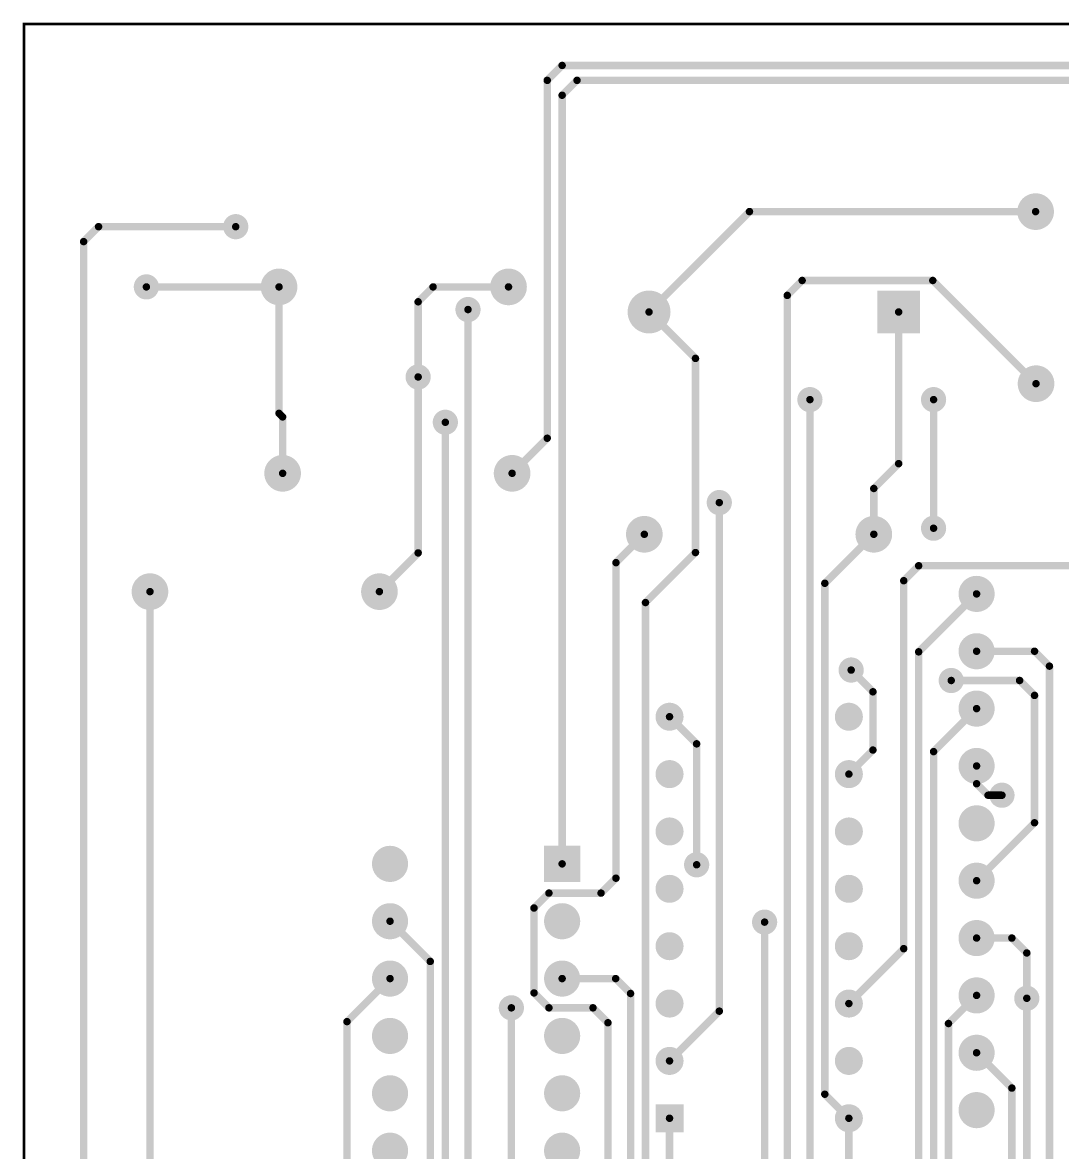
# Model space of a CAD drawing. Extents: x 0 to 107, y 0 to 143.
# Drawn here: x -0.1 to 46, y 92.6 to 142.7 of the extents above; entities that cross this region are included whole.
import ezdxf

# ---------------------------------------------------------------- set-up
doc = ezdxf.new("R2010")
doc.units = 0
for name, color, linetype in [('Board_Outline', 21, 'CONTINUOUS'), ('Bottom', 10, 'CONTINUOUS'), ('Bottom_Mask', 15, 'CONTINUOUS')]:
    doc.layers.add(name, color=color, linetype=linetype)

msp = doc.modelspace()

# ---------------------------------------------------------------- linework, layer by layer
at = {"layer": 'Board_Outline', "linetype": 'CONTINUOUS', "const_width": 0.12}
msp.add_lwpolyline([(107.1581, 142.5924), (0, 142.5924), (0, 0), (107.1581, 0), (107.1581, 142.5924)], dxfattribs=at)
at = {"layer": 'Bottom', "linetype": 'CONTINUOUS', "const_width": 0.33}
for points in [[(23.8276, 140.7552), (23.1677, 140.0952)], [(103.8951, 140.7552), (23.8276, 140.7552)], [(23.1677, 140.0952), (23.1677, 124.2489)], [(24.4878, 140.0952), (23.8277, 139.4351)], [(68.9189, 140.0952), (24.4878, 140.0952)], [(23.8277, 139.4351), (23.8277, 105.4004)], [(32.1214, 134.2827), (27.6764, 129.8377)], [(44.7902, 134.2827), (32.1214, 134.2827)], [(2.6427, 132.955), (3.3027, 133.615)], [(3.3027, 133.615), (9.3769, 133.615)], [(2.6427, 15.0902), (2.6427, 132.955)], [(5.4202, 130.949), (11.2939, 130.9489)], [(11.2939, 130.9489), (11.2939, 125.3504)], [(17.4527, 130.2888), (18.1127, 130.9489)], [(18.1127, 130.9489), (21.4539, 130.9489)], [(34.4547, 131.2327), (33.7947, 130.5727)], [(40.2394, 131.2327), (34.4547, 131.2327)], [(44.8094, 126.6627), (40.2394, 131.2327)], [(33.7947, 130.5727), (33.7947, 72.0553)], [(17.4527, 126.96), (17.4527, 130.2888)], [(19.6597, 83.5932), (19.6597, 129.9459)], [(27.6764, 129.8377), (29.7315, 127.7826)], [(38.7264, 123.1219), (38.7264, 129.8377)], [(29.7315, 127.7826), (29.7315, 119.1852)], [(17.4527, 119.1689), (17.4527, 126.96)], [(34.7977, 85.2453), (34.7977, 125.957)], [(40.2727, 125.957), (40.2727, 120.2632)], [(11.2939, 125.3504), (11.4527, 125.1916)], [(11.4527, 125.1916), (11.4527, 122.6939)], [(18.6567, 124.954), (18.6567, 62.5567)], [(23.1677, 124.2489), (21.6127, 122.6939)], [(37.6269, 122.0224), (38.7264, 123.1219)], [(37.6269, 119.9952), (37.6269, 122.0224)], [(30.7857, 121.399), (30.7857, 98.8782)], [(27.4669, 119.9952), (26.2099, 118.7381)], [(35.4576, 117.8258), (37.6269, 119.9952)], [(15.7389, 117.4552), (17.4527, 119.1689)], [(29.7315, 119.1852), (27.5176, 116.9713)], [(26.2099, 118.7381), (26.2099, 104.7655)], [(39.6127, 118.6002), (38.9527, 117.9402)], [(46.5727, 118.6002), (39.6127, 118.6002)], [(38.9527, 117.9402), (38.9527, 101.6452)], [(5.5789, 71.638), (5.5789, 117.4552)], [(35.4576, 95.2003), (35.4576, 117.8258)], [(27.5176, 116.9713), (27.5176, 71.5233)], [(39.6127, 114.7901), (42.1777, 117.3551)], [(39.6127, 83.9351), (39.6127, 114.7901)], [(42.1777, 114.8151), (44.7428, 114.8151)], [(44.7428, 114.8151), (45.4028, 114.1551)], [(36.6239, 113.9833), (37.5877, 113.0195)], [(45.4028, 114.1551), (45.4028, 87.0603)], [(44.0828, 113.5202), (41.0548, 113.5202)], [(44.7428, 112.8602), (44.0828, 113.5202)], [(37.5877, 113.0195), (37.5877, 110.4402)], [(44.7428, 107.2202), (44.7428, 112.8602)], [(28.5827, 111.9152), (29.7827, 110.7152)], [(42.1777, 112.2751), (40.2727, 110.3701)], [(29.7827, 110.7152), (29.7827, 105.3603)], [(37.5877, 110.4402), (36.5227, 109.3752)], [(40.2727, 110.3701), (40.2727, 85.1801)], [(42.1777, 108.9482), (42.1777, 109.7352)], [(42.6857, 108.4402), (42.1777, 108.9482)], [(43.3006, 108.4402), (42.6857, 108.4402)], [(42.1777, 104.6551), (44.7428, 107.2202)], [(26.2099, 104.7655), (25.5499, 104.1055)], [(23.2427, 104.1055), (22.5827, 103.4455)], [(25.5499, 104.1055), (23.2427, 104.1055)], [(22.5827, 103.4455), (22.5827, 99.6855)], [(17.9876, 101.0805), (16.2077, 102.8604)], [(32.7917, 81.0532), (32.7917, 102.8203)], [(42.1777, 102.1152), (43.7398, 102.1152)], [(43.7398, 102.1152), (44.3998, 101.4552)], [(38.9527, 101.6452), (36.5227, 99.2152)], [(44.3998, 101.4552), (44.3998, 99.4482)], [(17.9876, 65.0876), (17.9876, 101.0805)], [(14.3027, 98.4154), (16.2077, 100.3204)], [(26.1976, 100.3204), (23.8277, 100.3204)], [(26.8576, 99.6604), (26.1976, 100.3204)], [(22.5827, 99.6855), (23.2427, 99.0255)], [(26.8576, 50.1352), (26.8576, 99.6604)], [(42.1777, 99.5751), (40.9327, 98.3301)], [(44.3998, 99.4482), (44.3998, 74.3615)], [(21.5797, 99.0255), (21.5797, 83.4462)], [(23.2427, 99.0255), (25.1946, 99.0255)], [(25.1946, 99.0255), (25.8546, 98.3655)], [(14.3027, 90.8205), (14.3027, 98.4154)], [(30.7857, 98.8782), (28.5827, 96.6752)], [(25.8546, 98.3655), (25.8546, 68.7945)], [(40.9327, 98.3301), (40.9327, 87.7201)], [(43.7398, 95.473), (42.1777, 97.0351)], [(43.7398, 89.9172), (43.7398, 95.473)], [(36.5227, 94.1352), (35.4576, 95.2003)], [(28.5827, 94.1352), (28.5827, 75.7063)], [(36.5227, 90.7102), (36.5227, 94.1352)]]:
    msp.add_lwpolyline(points, dxfattribs=at)
at = {"layer": 'Bottom', "linetype": 'CONTINUOUS'}
for points, const_width in [([(23.9101, 140.7552, 1), (23.7451, 140.7552, 1), (23.9101, 140.7552, 1)], 0.165), ([(23.9101, 140.7552, 1), (23.7451, 140.7552, 1), (23.9101, 140.7552, 1)], 0.165), ([(23.2502, 140.0952, 1), (23.0852, 140.0952, 1), (23.2502, 140.0952, 1)], 0.165), ([(23.2502, 140.0952, 1), (23.0852, 140.0952, 1), (23.2502, 140.0952, 1)], 0.165), ([(24.5703, 140.0952, 1), (24.4053, 140.0952, 1), (24.5703, 140.0952, 1)], 0.165), ([(24.5703, 140.0952, 1), (24.4053, 140.0952, 1), (24.5703, 140.0952, 1)], 0.165), ([(23.9102, 139.4351, 1), (23.7452, 139.4351, 1), (23.9102, 139.4351, 1)], 0.165), ([(23.9102, 139.4351, 1), (23.7452, 139.4351, 1), (23.9102, 139.4351, 1)], 0.165), ([(45.1712, 134.2827, 1), (44.4092, 134.2827, 1), (45.1712, 134.2827, 1)], 0.762), ([(9.6309, 133.615, 1), (9.1229, 133.615, 1), (9.6309, 133.615, 1)], 0.508), ([(32.2039, 134.2827, 1), (32.0389, 134.2827, 1), (32.2039, 134.2827, 1)], 0.165), ([(32.2039, 134.2827, 1), (32.0389, 134.2827, 1), (32.2039, 134.2827, 1)], 0.165), ([(44.8727, 134.2827, 1), (44.7077, 134.2827, 1), (44.8727, 134.2827, 1)], 0.165), ([(3.3852, 133.615, 1), (3.2202, 133.615, 1), (3.3852, 133.615, 1)], 0.165), ([(3.3852, 133.615, 1), (3.2202, 133.615, 1), (3.3852, 133.615, 1)], 0.165), ([(9.4594, 133.615, 1), (9.2944, 133.615, 1), (9.4594, 133.615, 1)], 0.165), ([(2.7252, 132.955, 1), (2.5602, 132.955, 1), (2.7252, 132.955, 1)], 0.165), ([(2.7252, 132.955, 1), (2.5602, 132.955, 1), (2.7252, 132.955, 1)], 0.165), ([(11.6749, 130.9489, 1), (10.9129, 130.9489, 1), (11.6749, 130.9489, 1)], 0.762), ([(21.8349, 130.9489, 1), (21.0729, 130.9489, 1), (21.8349, 130.9489, 1)], 0.762), ([(5.6742, 130.949, 1), (5.1662, 130.949, 1), (5.6742, 130.949, 1)], 0.508), ([(5.5027, 130.949, 1), (5.3377, 130.949, 1), (5.5027, 130.949, 1)], 0.165), ([(11.3764, 130.9489, 1), (11.2114, 130.9489, 1), (11.3764, 130.9489, 1)], 0.165), ([(11.3764, 130.9489, 1), (11.2114, 130.9489, 1), (11.3764, 130.9489, 1)], 0.165), ([(18.1952, 130.9489, 1), (18.0302, 130.9489, 1), (18.1952, 130.9489, 1)], 0.165), ([(18.1952, 130.9489, 1), (18.0302, 130.9489, 1), (18.1952, 130.9489, 1)], 0.165), ([(21.5364, 130.9489, 1), (21.3714, 130.9489, 1), (21.5364, 130.9489, 1)], 0.165), ([(34.5372, 131.2327, 1), (34.3722, 131.2327, 1), (34.5372, 131.2327, 1)], 0.165), ([(34.5372, 131.2327, 1), (34.3722, 131.2327, 1), (34.5372, 131.2327, 1)], 0.165), ([(40.3219, 131.2327, 1), (40.1569, 131.2327, 1), (40.3219, 131.2327, 1)], 0.165), ([(40.3219, 131.2327, 1), (40.1569, 131.2327, 1), (40.3219, 131.2327, 1)], 0.165), ([(28.1264, 129.8377, 1), (27.2264, 129.8377, 1), (28.1264, 129.8377, 1)], 0.9), ([(33.8772, 130.5727, 1), (33.7122, 130.5727, 1), (33.8772, 130.5727, 1)], 0.165), ([(33.8772, 130.5727, 1), (33.7122, 130.5727, 1), (33.8772, 130.5727, 1)], 0.165), ([(17.5352, 130.2888, 1), (17.3702, 130.2888, 1), (17.5352, 130.2888, 1)], 0.165), ([(17.5352, 130.2888, 1), (17.3702, 130.2888, 1), (17.5352, 130.2888, 1)], 0.165), ([(19.9137, 129.9459, 1), (19.4057, 129.9459, 1), (19.9137, 129.9459, 1)], 0.508), ([(19.7422, 129.9459, 1), (19.5772, 129.9459, 1), (19.7422, 129.9459, 1)], 0.165), ([(27.7589, 129.8377, 1), (27.5939, 129.8377, 1), (27.7589, 129.8377, 1)], 0.165), ([(27.7589, 129.8377, 1), (27.5939, 129.8377, 1), (27.7589, 129.8377, 1)], 0.165), ([(38.8089, 129.8377, 1), (38.6439, 129.8377, 1), (38.8089, 129.8377, 1)], 0.165), ([(29.814, 127.7826, 1), (29.649, 127.7826, 1), (29.814, 127.7826, 1)], 0.165), ([(29.814, 127.7826, 1), (29.649, 127.7826, 1), (29.814, 127.7826, 1)], 0.165), ([(17.7067, 126.96, 1), (17.1987, 126.96, 1), (17.7067, 126.96, 1)], 0.508), ([(17.5352, 126.96, 1), (17.3702, 126.96, 1), (17.5352, 126.96, 1)], 0.165), ([(17.5352, 126.96, 1), (17.3702, 126.96, 1), (17.5352, 126.96, 1)], 0.165), ([(45.1904, 126.6627, 1), (44.4284, 126.6627, 1), (45.1904, 126.6627, 1)], 0.762), ([(44.8919, 126.6627, 1), (44.7269, 126.6627, 1), (44.8919, 126.6627, 1)], 0.165), ([(35.0517, 125.957, 1), (34.5437, 125.957, 1), (35.0517, 125.957, 1)], 0.508), ([(34.8802, 125.957, 1), (34.7152, 125.957, 1), (34.8802, 125.957, 1)], 0.165), ([(40.5267, 125.957, 1), (40.0187, 125.957, 1), (40.5267, 125.957, 1)], 0.508), ([(40.3552, 125.957, 1), (40.1902, 125.957, 1), (40.3552, 125.957, 1)], 0.165), ([(11.3764, 125.3504, 1), (11.2114, 125.3504, 1), (11.3764, 125.3504, 1)], 0.165), ([(11.3764, 125.3504, 1), (11.2114, 125.3504, 1), (11.3764, 125.3504, 1)], 0.165), ([(11.5352, 125.1916, 1), (11.3702, 125.1916, 1), (11.5352, 125.1916, 1)], 0.165), ([(11.5352, 125.1916, 1), (11.3702, 125.1916, 1), (11.5352, 125.1916, 1)], 0.165), ([(18.9107, 124.954, 1), (18.4027, 124.954, 1), (18.9107, 124.954, 1)], 0.508), ([(18.7392, 124.954, 1), (18.5742, 124.954, 1), (18.7392, 124.954, 1)], 0.165), ([(23.2502, 124.2489, 1), (23.0852, 124.2489, 1), (23.2502, 124.2489, 1)], 0.165), ([(23.2502, 124.2489, 1), (23.0852, 124.2489, 1), (23.2502, 124.2489, 1)], 0.165), ([(11.8337, 122.6939, 1), (11.0717, 122.6939, 1), (11.8337, 122.6939, 1)], 0.762), ([(21.9937, 122.6939, 1), (21.2317, 122.6939, 1), (21.9937, 122.6939, 1)], 0.762), ([(38.8089, 123.1219, 1), (38.6439, 123.1219, 1), (38.8089, 123.1219, 1)], 0.165), ([(38.8089, 123.1219, 1), (38.6439, 123.1219, 1), (38.8089, 123.1219, 1)], 0.165), ([(11.5352, 122.6939, 1), (11.3702, 122.6939, 1), (11.5352, 122.6939, 1)], 0.165), ([(21.6952, 122.6939, 1), (21.5302, 122.6939, 1), (21.6952, 122.6939, 1)], 0.165), ([(37.7094, 122.0224, 1), (37.5444, 122.0224, 1), (37.7094, 122.0224, 1)], 0.165), ([(37.7094, 122.0224, 1), (37.5444, 122.0224, 1), (37.7094, 122.0224, 1)], 0.165), ([(31.0397, 121.399, 1), (30.5317, 121.399, 1), (31.0397, 121.399, 1)], 0.508), ([(30.8682, 121.399, 1), (30.7032, 121.399, 1), (30.8682, 121.399, 1)], 0.165), ([(27.8479, 119.9952, 1), (27.0859, 119.9952, 1), (27.8479, 119.9952, 1)], 0.762), ([(38.0079, 119.9952, 1), (37.2459, 119.9952, 1), (38.0079, 119.9952, 1)], 0.762), ([(40.5267, 120.2632, 1), (40.0187, 120.2632, 1), (40.5267, 120.2632, 1)], 0.508), ([(27.5494, 119.9952, 1), (27.3844, 119.9952, 1), (27.5494, 119.9952, 1)], 0.165), ([(37.7094, 119.9952, 1), (37.5444, 119.9952, 1), (37.7094, 119.9952, 1)], 0.165), ([(37.7094, 119.9952, 1), (37.5444, 119.9952, 1), (37.7094, 119.9952, 1)], 0.165), ([(40.3552, 120.2632, 1), (40.1902, 120.2632, 1), (40.3552, 120.2632, 1)], 0.165), ([(17.5352, 119.1689, 1), (17.3702, 119.1689, 1), (17.5352, 119.1689, 1)], 0.165), ([(17.5352, 119.1689, 1), (17.3702, 119.1689, 1), (17.5352, 119.1689, 1)], 0.165), ([(29.814, 119.1852, 1), (29.649, 119.1852, 1), (29.814, 119.1852, 1)], 0.165), ([(29.814, 119.1852, 1), (29.649, 119.1852, 1), (29.814, 119.1852, 1)], 0.165), ([(26.2924, 118.7381, 1), (26.1274, 118.7381, 1), (26.2924, 118.7381, 1)], 0.165), ([(26.2924, 118.7381, 1), (26.1274, 118.7381, 1), (26.2924, 118.7381, 1)], 0.165), ([(39.6952, 118.6002, 1), (39.5302, 118.6002, 1), (39.6952, 118.6002, 1)], 0.165), ([(39.6952, 118.6002, 1), (39.5302, 118.6002, 1), (39.6952, 118.6002, 1)], 0.165), ([(5.9599, 117.4552, 1), (5.1979, 117.4552, 1), (5.9599, 117.4552, 1)], 0.762), ([(16.1199, 117.4552, 1), (15.3579, 117.4552, 1), (16.1199, 117.4552, 1)], 0.762), ([(39.0352, 117.9402, 1), (38.8702, 117.9402, 1), (39.0352, 117.9402, 1)], 0.165), ([(39.0352, 117.9402, 1), (38.8702, 117.9402, 1), (39.0352, 117.9402, 1)], 0.165), ([(42.5527, 117.3551, 1), (41.8027, 117.3551, 1), (42.5527, 117.3551, 1)], 0.75), ([(5.6614, 117.4552, 1), (5.4964, 117.4552, 1), (5.6614, 117.4552, 1)], 0.165), ([(15.8214, 117.4552, 1), (15.6564, 117.4552, 1), (15.8214, 117.4552, 1)], 0.165), ([(35.5401, 117.8258, 1), (35.3751, 117.8258, 1), (35.5401, 117.8258, 1)], 0.165), ([(35.5401, 117.8258, 1), (35.3751, 117.8258, 1), (35.5401, 117.8258, 1)], 0.165), ([(27.6001, 116.9713, 1), (27.4351, 116.9713, 1), (27.6001, 116.9713, 1)], 0.165), ([(27.6001, 116.9713, 1), (27.4351, 116.9713, 1), (27.6001, 116.9713, 1)], 0.165), ([(42.2602, 117.3551, 1), (42.0952, 117.3551, 1), (42.2602, 117.3551, 1)], 0.165), ([(42.5527, 114.8151, 1), (41.8027, 114.8151, 1), (42.5527, 114.8151, 1)], 0.75), ([(39.6952, 114.7901, 1), (39.5302, 114.7901, 1), (39.6952, 114.7901, 1)], 0.165), ([(39.6952, 114.7901, 1), (39.5302, 114.7901, 1), (39.6952, 114.7901, 1)], 0.165), ([(42.2602, 114.8151, 1), (42.0952, 114.8151, 1), (42.2602, 114.8151, 1)], 0.165), ([(44.8253, 114.8151, 1), (44.6603, 114.8151, 1), (44.8253, 114.8151, 1)], 0.165), ([(44.8253, 114.8151, 1), (44.6603, 114.8151, 1), (44.8253, 114.8151, 1)], 0.165), ([(36.8779, 113.9833, 1), (36.3699, 113.9833, 1), (36.8779, 113.9833, 1)], 0.508), ([(36.7064, 113.9833, 1), (36.5414, 113.9833, 1), (36.7064, 113.9833, 1)], 0.165), ([(45.4853, 114.1551, 1), (45.3203, 114.1551, 1), (45.4853, 114.1551, 1)], 0.165), ([(45.4853, 114.1551, 1), (45.3203, 114.1551, 1), (45.4853, 114.1551, 1)], 0.165), ([(41.3088, 113.5202, 1), (40.8008, 113.5202, 1), (41.3088, 113.5202, 1)], 0.508), ([(41.1373, 113.5202, 1), (40.9723, 113.5202, 1), (41.1373, 113.5202, 1)], 0.165), ([(44.1653, 113.5202, 1), (44.0003, 113.5202, 1), (44.1653, 113.5202, 1)], 0.165), ([(44.1653, 113.5202, 1), (44.0003, 113.5202, 1), (44.1653, 113.5202, 1)], 0.165), ([(37.6702, 113.0195, 1), (37.5052, 113.0195, 1), (37.6702, 113.0195, 1)], 0.165), ([(37.6702, 113.0195, 1), (37.5052, 113.0195, 1), (37.6702, 113.0195, 1)], 0.165), ([(42.5527, 112.2751, 1), (41.8027, 112.2751, 1), (42.5527, 112.2751, 1)], 0.75), ([(44.8253, 112.8602, 1), (44.6603, 112.8602, 1), (44.8253, 112.8602, 1)], 0.165), ([(44.8253, 112.8602, 1), (44.6603, 112.8602, 1), (44.8253, 112.8602, 1)], 0.165), ([(28.8677, 111.9152, 1), (28.2977, 111.9152, 1), (28.8677, 111.9152, 1)], 0.57), ([(28.6652, 111.9152, 1), (28.5002, 111.9152, 1), (28.6652, 111.9152, 1)], 0.165), ([(36.8077, 111.9152, 1), (36.2377, 111.9152, 1), (36.8077, 111.9152, 1)], 0.57), ([(42.2602, 112.2751, 1), (42.0952, 112.2751, 1), (42.2602, 112.2751, 1)], 0.165), ([(29.8652, 110.7152, 1), (29.7002, 110.7152, 1), (29.8652, 110.7152, 1)], 0.165), ([(29.8652, 110.7152, 1), (29.7002, 110.7152, 1), (29.8652, 110.7152, 1)], 0.165), ([(37.6702, 110.4402, 1), (37.5052, 110.4402, 1), (37.6702, 110.4402, 1)], 0.165), ([(37.6702, 110.4402, 1), (37.5052, 110.4402, 1), (37.6702, 110.4402, 1)], 0.165), ([(40.3552, 110.3701, 1), (40.1902, 110.3701, 1), (40.3552, 110.3701, 1)], 0.165), ([(40.3552, 110.3701, 1), (40.1902, 110.3701, 1), (40.3552, 110.3701, 1)], 0.165), ([(42.5527, 109.7352, 1), (41.8027, 109.7352, 1), (42.5527, 109.7352, 1)], 0.75), ([(28.8677, 109.3752, 1), (28.2977, 109.3752, 1), (28.8677, 109.3752, 1)], 0.57), ([(36.8077, 109.3752, 1), (36.2377, 109.3752, 1), (36.8077, 109.3752, 1)], 0.57), ([(42.2602, 109.7352, 1), (42.0952, 109.7352, 1), (42.2602, 109.7352, 1)], 0.165), ([(36.6052, 109.3752, 1), (36.4402, 109.3752, 1), (36.6052, 109.3752, 1)], 0.165), ([(42.2602, 108.9482, 1), (42.0952, 108.9482, 1), (42.2602, 108.9482, 1)], 0.165), ([(42.2602, 108.9482, 1), (42.0952, 108.9482, 1), (42.2602, 108.9482, 1)], 0.165), ([(42.7682, 108.4402, 1), (42.6032, 108.4402, 1), (42.7682, 108.4402, 1)], 0.165), ([(42.7682, 108.4402, 1), (42.6032, 108.4402, 1), (42.7682, 108.4402, 1)], 0.165), ([(43.5546, 108.4402, 1), (43.0466, 108.4402, 1), (43.5546, 108.4402, 1)], 0.508), ([(43.3831, 108.4402, 1), (43.2181, 108.4402, 1), (43.3831, 108.4402, 1)], 0.165), ([(42.5527, 107.1951, 1), (41.8027, 107.1951, 1), (42.5527, 107.1951, 1)], 0.75), ([(28.8677, 106.8352, 1), (28.2977, 106.8352, 1), (28.8677, 106.8352, 1)], 0.57), ([(36.8077, 106.8352, 1), (36.2377, 106.8352, 1), (36.8077, 106.8352, 1)], 0.57), ([(44.8253, 107.2202, 1), (44.6603, 107.2202, 1), (44.8253, 107.2202, 1)], 0.165), ([(44.8253, 107.2202, 1), (44.6603, 107.2202, 1), (44.8253, 107.2202, 1)], 0.165), ([(16.5827, 105.4004, 1), (15.8327, 105.4004, 1), (16.5827, 105.4004, 1)], 0.75), ([(23.9102, 105.4004, 1), (23.7452, 105.4004, 1), (23.9102, 105.4004, 1)], 0.165), ([(30.0367, 105.3603, 1), (29.5287, 105.3603, 1), (30.0367, 105.3603, 1)], 0.508), ([(29.8652, 105.3603, 1), (29.7002, 105.3603, 1), (29.8652, 105.3603, 1)], 0.165), ([(42.5527, 104.6551, 1), (41.8027, 104.6551, 1), (42.5527, 104.6551, 1)], 0.75), ([(26.2924, 104.7655, 1), (26.1274, 104.7655, 1), (26.2924, 104.7655, 1)], 0.165), ([(26.2924, 104.7655, 1), (26.1274, 104.7655, 1), (26.2924, 104.7655, 1)], 0.165), ([(28.8677, 104.2952, 1), (28.2977, 104.2952, 1), (28.8677, 104.2952, 1)], 0.57), ([(36.8077, 104.2952, 1), (36.2377, 104.2952, 1), (36.8077, 104.2952, 1)], 0.57), ([(42.2602, 104.6551, 1), (42.0952, 104.6551, 1), (42.2602, 104.6551, 1)], 0.165), ([(23.3252, 104.1055, 1), (23.1602, 104.1055, 1), (23.3252, 104.1055, 1)], 0.165), ([(23.3252, 104.1055, 1), (23.1602, 104.1055, 1), (23.3252, 104.1055, 1)], 0.165), ([(25.6324, 104.1055, 1), (25.4674, 104.1055, 1), (25.6324, 104.1055, 1)], 0.165), ([(25.6324, 104.1055, 1), (25.4674, 104.1055, 1), (25.6324, 104.1055, 1)], 0.165), ([(16.5827, 102.8604, 1), (15.8327, 102.8604, 1), (16.5827, 102.8604, 1)], 0.75), ([(22.6652, 103.4455, 1), (22.5002, 103.4455, 1), (22.6652, 103.4455, 1)], 0.165), ([(22.6652, 103.4455, 1), (22.5002, 103.4455, 1), (22.6652, 103.4455, 1)], 0.165), ([(24.2027, 102.8604, 1), (23.4527, 102.8604, 1), (24.2027, 102.8604, 1)], 0.75), ([(33.0457, 102.8203, 1), (32.5377, 102.8203, 1), (33.0457, 102.8203, 1)], 0.508), ([(16.2902, 102.8604, 1), (16.1252, 102.8604, 1), (16.2902, 102.8604, 1)], 0.165), ([(32.8742, 102.8203, 1), (32.7092, 102.8203, 1), (32.8742, 102.8203, 1)], 0.165), ([(42.5527, 102.1152, 1), (41.8027, 102.1152, 1), (42.5527, 102.1152, 1)], 0.75), ([(28.8677, 101.7552, 1), (28.2977, 101.7552, 1), (28.8677, 101.7552, 1)], 0.57), ([(36.8077, 101.7552, 1), (36.2377, 101.7552, 1), (36.8077, 101.7552, 1)], 0.57), ([(42.2602, 102.1152, 1), (42.0952, 102.1152, 1), (42.2602, 102.1152, 1)], 0.165), ([(43.8223, 102.1152, 1), (43.6573, 102.1152, 1), (43.8223, 102.1152, 1)], 0.165), ([(43.8223, 102.1152, 1), (43.6573, 102.1152, 1), (43.8223, 102.1152, 1)], 0.165), ([(39.0352, 101.6452, 1), (38.8702, 101.6452, 1), (39.0352, 101.6452, 1)], 0.165), ([(39.0352, 101.6452, 1), (38.8702, 101.6452, 1), (39.0352, 101.6452, 1)], 0.165), ([(44.4823, 101.4552, 1), (44.3173, 101.4552, 1), (44.4823, 101.4552, 1)], 0.165), ([(44.4823, 101.4552, 1), (44.3173, 101.4552, 1), (44.4823, 101.4552, 1)], 0.165), ([(16.5827, 100.3204, 1), (15.8327, 100.3204, 1), (16.5827, 100.3204, 1)], 0.75), ([(18.0701, 101.0805, 1), (17.9051, 101.0805, 1), (18.0701, 101.0805, 1)], 0.165), ([(18.0701, 101.0805, 1), (17.9051, 101.0805, 1), (18.0701, 101.0805, 1)], 0.165), ([(24.2027, 100.3204, 1), (23.4527, 100.3204, 1), (24.2027, 100.3204, 1)], 0.75), ([(16.2902, 100.3204, 1), (16.1252, 100.3204, 1), (16.2902, 100.3204, 1)], 0.165), ([(23.9102, 100.3204, 1), (23.7452, 100.3204, 1), (23.9102, 100.3204, 1)], 0.165), ([(26.2801, 100.3204, 1), (26.1151, 100.3204, 1), (26.2801, 100.3204, 1)], 0.165), ([(26.2801, 100.3204, 1), (26.1151, 100.3204, 1), (26.2801, 100.3204, 1)], 0.165), ([(42.5527, 99.5751, 1), (41.8027, 99.5751, 1), (42.5527, 99.5751, 1)], 0.75), ([(22.6652, 99.6855, 1), (22.5002, 99.6855, 1), (22.6652, 99.6855, 1)], 0.165), ([(22.6652, 99.6855, 1), (22.5002, 99.6855, 1), (22.6652, 99.6855, 1)], 0.165), ([(26.9401, 99.6604, 1), (26.7751, 99.6604, 1), (26.9401, 99.6604, 1)], 0.165), ([(26.9401, 99.6604, 1), (26.7751, 99.6604, 1), (26.9401, 99.6604, 1)], 0.165), ([(28.8677, 99.2152, 1), (28.2977, 99.2152, 1), (28.8677, 99.2152, 1)], 0.57), ([(36.8077, 99.2152, 1), (36.2377, 99.2152, 1), (36.8077, 99.2152, 1)], 0.57), ([(42.2602, 99.5751, 1), (42.0952, 99.5751, 1), (42.2602, 99.5751, 1)], 0.165), ([(44.6538, 99.4482, 1), (44.1458, 99.4482, 1), (44.6538, 99.4482, 1)], 0.508), ([(44.4823, 99.4482, 1), (44.3173, 99.4482, 1), (44.4823, 99.4482, 1)], 0.165), ([(44.4823, 99.4482, 1), (44.3173, 99.4482, 1), (44.4823, 99.4482, 1)], 0.165), ([(21.8337, 99.0255, 1), (21.3257, 99.0255, 1), (21.8337, 99.0255, 1)], 0.508), ([(21.6622, 99.0255, 1), (21.4972, 99.0255, 1), (21.6622, 99.0255, 1)], 0.165), ([(23.3252, 99.0255, 1), (23.1602, 99.0255, 1), (23.3252, 99.0255, 1)], 0.165), ([(23.3252, 99.0255, 1), (23.1602, 99.0255, 1), (23.3252, 99.0255, 1)], 0.165), ([(25.2771, 99.0255, 1), (25.1121, 99.0255, 1), (25.2771, 99.0255, 1)], 0.165), ([(25.2771, 99.0255, 1), (25.1121, 99.0255, 1), (25.2771, 99.0255, 1)], 0.165), ([(36.6052, 99.2152, 1), (36.4402, 99.2152, 1), (36.6052, 99.2152, 1)], 0.165), ([(14.3852, 98.4154, 1), (14.2202, 98.4154, 1), (14.3852, 98.4154, 1)], 0.165), ([(14.3852, 98.4154, 1), (14.2202, 98.4154, 1), (14.3852, 98.4154, 1)], 0.165), ([(30.8682, 98.8782, 1), (30.7032, 98.8782, 1), (30.8682, 98.8782, 1)], 0.165), ([(30.8682, 98.8782, 1), (30.7032, 98.8782, 1), (30.8682, 98.8782, 1)], 0.165), ([(16.5827, 97.7804, 1), (15.8327, 97.7804, 1), (16.5827, 97.7804, 1)], 0.75), ([(24.2027, 97.7804, 1), (23.4527, 97.7804, 1), (24.2027, 97.7804, 1)], 0.75), ([(25.9371, 98.3655, 1), (25.7721, 98.3655, 1), (25.9371, 98.3655, 1)], 0.165), ([(25.9371, 98.3655, 1), (25.7721, 98.3655, 1), (25.9371, 98.3655, 1)], 0.165), ([(41.0152, 98.3301, 1), (40.8502, 98.3301, 1), (41.0152, 98.3301, 1)], 0.165), ([(41.0152, 98.3301, 1), (40.8502, 98.3301, 1), (41.0152, 98.3301, 1)], 0.165), ([(42.5527, 97.0351, 1), (41.8027, 97.0351, 1), (42.5527, 97.0351, 1)], 0.75), ([(28.8677, 96.6752, 1), (28.2977, 96.6752, 1), (28.8677, 96.6752, 1)], 0.57), ([(36.8077, 96.6752, 1), (36.2377, 96.6752, 1), (36.8077, 96.6752, 1)], 0.57), ([(42.2602, 97.0351, 1), (42.0952, 97.0351, 1), (42.2602, 97.0351, 1)], 0.165), ([(28.6652, 96.6752, 1), (28.5002, 96.6752, 1), (28.6652, 96.6752, 1)], 0.165), ([(16.5827, 95.2404, 1), (15.8327, 95.2404, 1), (16.5827, 95.2404, 1)], 0.75), ([(24.2027, 95.2404, 1), (23.4527, 95.2404, 1), (24.2027, 95.2404, 1)], 0.75), ([(43.8223, 95.473, 1), (43.6573, 95.473, 1), (43.8223, 95.473, 1)], 0.165), ([(43.8223, 95.473, 1), (43.6573, 95.473, 1), (43.8223, 95.473, 1)], 0.165), ([(35.5401, 95.2003, 1), (35.3751, 95.2003, 1), (35.5401, 95.2003, 1)], 0.165), ([(35.5401, 95.2003, 1), (35.3751, 95.2003, 1), (35.5401, 95.2003, 1)], 0.165), ([(42.5527, 94.4952, 1), (41.8027, 94.4952, 1), (42.5527, 94.4952, 1)], 0.75), ([(36.8077, 94.1352, 1), (36.2377, 94.1352, 1), (36.8077, 94.1352, 1)], 0.57), ([(28.6652, 94.1352, 1), (28.5002, 94.1352, 1), (28.6652, 94.1352, 1)], 0.165), ([(36.6052, 94.1352, 1), (36.4402, 94.1352, 1), (36.6052, 94.1352, 1)], 0.165), ([(36.6052, 94.1352, 1), (36.4402, 94.1352, 1), (36.6052, 94.1352, 1)], 0.165), ([(16.5827, 92.7004, 1), (15.8327, 92.7004, 1), (16.5827, 92.7004, 1)], 0.75), ([(24.2027, 92.7004, 1), (23.4527, 92.7004, 1), (24.2027, 92.7004, 1)], 0.75)]:
    msp.add_lwpolyline(points, format="xyb", dxfattribs=dict(at, const_width=const_width))
at = {"layer": 'Bottom'}
for points in [[(39.6264, 130.7377), (37.8264, 130.7377), (39.6264, 128.9377), (37.8264, 128.9377)], [(24.5777, 106.1504), (23.0777, 106.1504), (24.5777, 104.6504), (23.0777, 104.6504)], [(29.1527, 94.7052), (28.0127, 94.7052), (29.1527, 93.5652), (28.0127, 93.5652)]]:
    msp.add_solid(points, dxfattribs=at)
at = {"layer": 'Bottom_Mask', "linetype": 'CONTINUOUS'}
for points, const_width in [([(45.1962, 134.2827, 1), (44.3842, 134.2827, 1), (45.1962, 134.2827, 1)], 0.812), ([(9.6559, 133.615, 1), (9.0979, 133.615, 1), (9.6559, 133.615, 1)], 0.558), ([(11.6999, 130.9489, 1), (10.8879, 130.9489, 1), (11.6999, 130.9489, 1)], 0.812), ([(21.8599, 130.9489, 1), (21.0479, 130.9489, 1), (21.8599, 130.9489, 1)], 0.812), ([(5.6992, 130.949, 1), (5.1412, 130.949, 1), (5.6992, 130.949, 1)], 0.558), ([(28.1514, 129.8377, 1), (27.2014, 129.8377, 1), (28.1514, 129.8377, 1)], 0.95), ([(19.9387, 129.9459, 1), (19.3807, 129.9459, 1), (19.9387, 129.9459, 1)], 0.558), ([(17.7317, 126.96, 1), (17.1737, 126.96, 1), (17.7317, 126.96, 1)], 0.558), ([(45.2154, 126.6627, 1), (44.4034, 126.6627, 1), (45.2154, 126.6627, 1)], 0.812), ([(35.0767, 125.957, 1), (34.5187, 125.957, 1), (35.0767, 125.957, 1)], 0.558), ([(40.5517, 125.957, 1), (39.9937, 125.957, 1), (40.5517, 125.957, 1)], 0.558), ([(18.9357, 124.954, 1), (18.3777, 124.954, 1), (18.9357, 124.954, 1)], 0.558), ([(11.8587, 122.6939, 1), (11.0467, 122.6939, 1), (11.8587, 122.6939, 1)], 0.812), ([(22.0187, 122.6939, 1), (21.2067, 122.6939, 1), (22.0187, 122.6939, 1)], 0.812), ([(31.0647, 121.399, 1), (30.5067, 121.399, 1), (31.0647, 121.399, 1)], 0.558), ([(27.8729, 119.9952, 1), (27.0609, 119.9952, 1), (27.8729, 119.9952, 1)], 0.812), ([(38.0329, 119.9952, 1), (37.2209, 119.9952, 1), (38.0329, 119.9952, 1)], 0.812), ([(40.5517, 120.2632, 1), (39.9937, 120.2632, 1), (40.5517, 120.2632, 1)], 0.558), ([(5.9849, 117.4552, 1), (5.1729, 117.4552, 1), (5.9849, 117.4552, 1)], 0.812), ([(16.1449, 117.4552, 1), (15.3329, 117.4552, 1), (16.1449, 117.4552, 1)], 0.812), ([(42.5777, 117.3551, 1), (41.7777, 117.3551, 1), (42.5777, 117.3551, 1)], 0.8), ([(42.5777, 114.8151, 1), (41.7777, 114.8151, 1), (42.5777, 114.8151, 1)], 0.8), ([(36.9029, 113.9833, 1), (36.3449, 113.9833, 1), (36.9029, 113.9833, 1)], 0.558), ([(41.3338, 113.5202, 1), (40.7758, 113.5202, 1), (41.3338, 113.5202, 1)], 0.558), ([(42.5777, 112.2751, 1), (41.7777, 112.2751, 1), (42.5777, 112.2751, 1)], 0.8), ([(28.8927, 111.9152, 1), (28.2727, 111.9152, 1), (28.8927, 111.9152, 1)], 0.62), ([(36.8327, 111.9152, 1), (36.2127, 111.9152, 1), (36.8327, 111.9152, 1)], 0.62), ([(42.5777, 109.7352, 1), (41.7777, 109.7352, 1), (42.5777, 109.7352, 1)], 0.8), ([(28.8927, 109.3752, 1), (28.2727, 109.3752, 1), (28.8927, 109.3752, 1)], 0.62), ([(36.8327, 109.3752, 1), (36.2127, 109.3752, 1), (36.8327, 109.3752, 1)], 0.62), ([(43.5796, 108.4402, 1), (43.0216, 108.4402, 1), (43.5796, 108.4402, 1)], 0.558), ([(42.5777, 107.1951, 1), (41.7777, 107.1951, 1), (42.5777, 107.1951, 1)], 0.8), ([(28.8927, 106.8352, 1), (28.2727, 106.8352, 1), (28.8927, 106.8352, 1)], 0.62), ([(36.8327, 106.8352, 1), (36.2127, 106.8352, 1), (36.8327, 106.8352, 1)], 0.62), ([(16.6077, 105.4004, 1), (15.8077, 105.4004, 1), (16.6077, 105.4004, 1)], 0.8), ([(30.0617, 105.3603, 1), (29.5037, 105.3603, 1), (30.0617, 105.3603, 1)], 0.558), ([(42.5777, 104.6551, 1), (41.7777, 104.6551, 1), (42.5777, 104.6551, 1)], 0.8), ([(28.8927, 104.2952, 1), (28.2727, 104.2952, 1), (28.8927, 104.2952, 1)], 0.62), ([(36.8327, 104.2952, 1), (36.2127, 104.2952, 1), (36.8327, 104.2952, 1)], 0.62), ([(16.6077, 102.8604, 1), (15.8077, 102.8604, 1), (16.6077, 102.8604, 1)], 0.8), ([(24.2277, 102.8604, 1), (23.4277, 102.8604, 1), (24.2277, 102.8604, 1)], 0.8), ([(33.0707, 102.8203, 1), (32.5127, 102.8203, 1), (33.0707, 102.8203, 1)], 0.558), ([(42.5777, 102.1152, 1), (41.7777, 102.1152, 1), (42.5777, 102.1152, 1)], 0.8), ([(28.8927, 101.7552, 1), (28.2727, 101.7552, 1), (28.8927, 101.7552, 1)], 0.62), ([(36.8327, 101.7552, 1), (36.2127, 101.7552, 1), (36.8327, 101.7552, 1)], 0.62), ([(16.6077, 100.3204, 1), (15.8077, 100.3204, 1), (16.6077, 100.3204, 1)], 0.8), ([(24.2277, 100.3204, 1), (23.4277, 100.3204, 1), (24.2277, 100.3204, 1)], 0.8), ([(42.5777, 99.5751, 1), (41.7777, 99.5751, 1), (42.5777, 99.5751, 1)], 0.8), ([(21.8587, 99.0255, 1), (21.3007, 99.0255, 1), (21.8587, 99.0255, 1)], 0.558), ([(28.8927, 99.2152, 1), (28.2727, 99.2152, 1), (28.8927, 99.2152, 1)], 0.62), ([(36.8327, 99.2152, 1), (36.2127, 99.2152, 1), (36.8327, 99.2152, 1)], 0.62), ([(44.6788, 99.4482, 1), (44.1208, 99.4482, 1), (44.6788, 99.4482, 1)], 0.558), ([(16.6077, 97.7804, 1), (15.8077, 97.7804, 1), (16.6077, 97.7804, 1)], 0.8), ([(24.2277, 97.7804, 1), (23.4277, 97.7804, 1), (24.2277, 97.7804, 1)], 0.8), ([(42.5777, 97.0351, 1), (41.7777, 97.0351, 1), (42.5777, 97.0351, 1)], 0.8), ([(28.8927, 96.6752, 1), (28.2727, 96.6752, 1), (28.8927, 96.6752, 1)], 0.62), ([(36.8327, 96.6752, 1), (36.2127, 96.6752, 1), (36.8327, 96.6752, 1)], 0.62), ([(16.6077, 95.2404, 1), (15.8077, 95.2404, 1), (16.6077, 95.2404, 1)], 0.8), ([(24.2277, 95.2404, 1), (23.4277, 95.2404, 1), (24.2277, 95.2404, 1)], 0.8), ([(42.5777, 94.4952, 1), (41.7777, 94.4952, 1), (42.5777, 94.4952, 1)], 0.8), ([(36.8327, 94.1352, 1), (36.2127, 94.1352, 1), (36.8327, 94.1352, 1)], 0.62), ([(16.6077, 92.7004, 1), (15.8077, 92.7004, 1), (16.6077, 92.7004, 1)], 0.8), ([(24.2277, 92.7004, 1), (23.4277, 92.7004, 1), (24.2277, 92.7004, 1)], 0.8)]:
    msp.add_lwpolyline(points, format="xyb", dxfattribs=dict(at, const_width=const_width))
at = {"layer": 'Bottom_Mask'}
for points in [[(39.6764, 130.7877), (37.7764, 130.7877), (39.6764, 128.8877), (37.7764, 128.8877)], [(24.6277, 106.2004), (23.0277, 106.2004), (24.6277, 104.6004), (23.0277, 104.6004)], [(29.2027, 94.7552), (27.9627, 94.7552), (29.2027, 93.5152), (27.9627, 93.5152)]]:
    msp.add_solid(points, dxfattribs=at)

doc.saveas('drawing.dxf')
